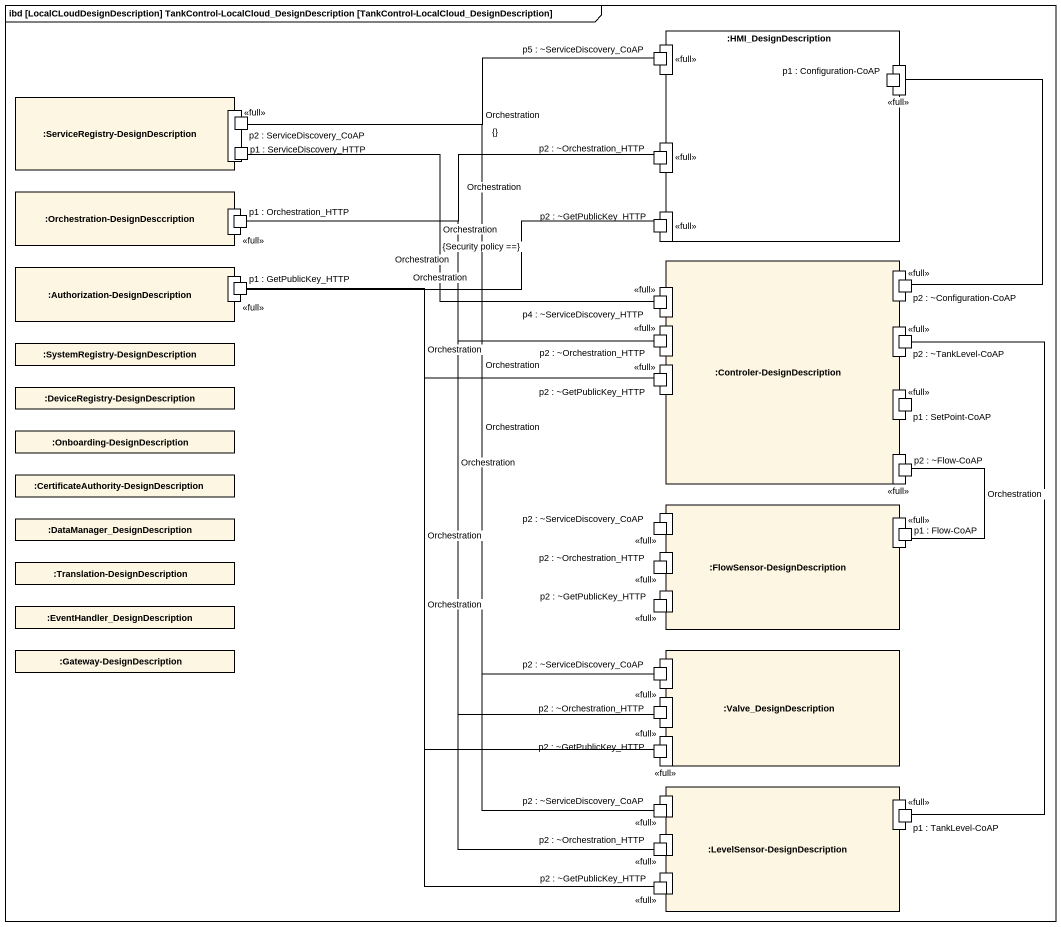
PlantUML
@startuml
mainframe ibd [LocalCLoudDesignDescription] TankControl-LocalCloud_DesignDescription [TankControl-LocalCloud_DesignDescription]
rectangle "p5 : ~ServiceDiscovery_CoAP" as p5_ServiceDiscovery_CoAP
rectangle ":HMI_DesignDescription" as HMI_DesignDescription {
  port "<<full>>" as full
  port "p1 : Configuration-CoAP" as p1_Configuration_CoAP
  port "<<full>>" as full_2
  port "<<full>>" as full_4
  port "<<full>>" as full_6
}
rectangle ":ServiceRegistry-DesignDescription" as ServiceRegistry {
  port "<<full>>" as full_3
}
rectangle "p2 : ServiceDiscovery_CoAP" as p2_ServiceDiscovery_CoAP
rectangle "p1 : ServiceDiscovery_HTTP" as p1_ServiceDiscovery_HTTP
rectangle "p2 : ~Orchestration_HTTP" as p2_Orchestration_HTTP
rectangle ":Orchestration-DesignDesccription" as Orchestration {
  port "<<full>>" as full_5
}
rectangle "p1 : Orchestration_HTTP" as p1_Orchestration_HTTP
rectangle "p2 : ~GetPublicKey_HTTP" as p2_GetPublicKey_HTTP
rectangle ":Authorization-DesignDescription" as Authorization {
  port "<<full>>" as full_7
}
rectangle "p1 : GetPublicKey_HTTP" as p1_GetPublicKey_HTTP
rectangle ":Controler-DesignDescription" as Controler_DesignDescription {
  port "<<full>>" as full_8
  port "<<full>>" as full_9
  port "<<full>>" as full_10
  port "<<full>>" as full_11
  port "<<full>>" as full_12
  port "<<full>>" as full_13
  port "<<full>>" as full_14
}
rectangle "p2 : ~Configuration-CoAP" as p2_Configuration_CoAP
rectangle "p4 : ~ServiceDiscovery_HTTP" as p4_ServiceDiscovery_HTTP
rectangle ":SystemRegistry-DesignDescription" as SystemRegistry
rectangle "p2 : ~Orchestration_HTTP" as p2_Orchestration_HTTP_2
rectangle "p2 : ~TankLevel-CoAP" as p2_TankLevel_CoAP
rectangle ":DeviceRegistry-DesignDescription" as DeviceRegistry
rectangle "p2 : ~GetPublicKey_HTTP" as p2_GetPublicKey_HTTP_2
rectangle "p1 : SetPoint-CoAP" as p1_SetPoint_CoAP
rectangle ":Onboarding-DesignDescription" as Onboarding_DesignDescription
rectangle ":CertificateAuthority-DesignDescription" as CertificateAuthority
rectangle "p2 : ~Flow-CoAP" as p2_Flow_CoAP
rectangle ":DataManager_DesignDescription" as DataManager
rectangle "p2 : ~ServiceDiscovery_CoAP" as p2_ServiceDiscovery_CoAP_2
rectangle ":FlowSensor-DesignDescription" as FlowSensor_DesignDescription {
  port "<<full>>" as full_15
  port "<<full>>" as full_16
  port "<<full>>" as full_17
  port "<<full>>" as full_18
}
rectangle "p2 : ~Orchestration_HTTP" as p2_Orchestration_HTTP_3
rectangle "p1 : Flow-CoAP" as p1_Flow_CoAP
rectangle ":Translation-DesignDescription" as Translation
rectangle "p2 : ~GetPublicKey_HTTP" as p2_GetPublicKey_HTTP_3
rectangle ":EventHandler_DesignDescription" as EventHandler
rectangle ":Gateway-DesignDescription" as Gateway_DesignDescription
rectangle "p2 : ~ServiceDiscovery_CoAP" as p2_ServiceDiscovery_CoAP_3
rectangle ":Valve_DesignDescription" as Valve_DesignDescription {
  port "<<full>>" as full_19
  port "<<full>>" as full_20
  port "<<full>>" as full_21
}
rectangle "p2 : ~Orchestration_HTTP" as p2_Orchestration_HTTP_4
rectangle "p2 : ~GetPublicKey_HTTP" as p2_GetPublicKey_HTTP_4
rectangle ":LevelSensor-DesignDescription" as LevelSensor {
  port "<<full>>" as full_22
  port "<<full>>" as full_23
  port "<<full>>" as full_24
  port "<<full>>" as full_25
}
rectangle "p2 : ~ServiceDiscovery_CoAP" as p2_ServiceDiscovery_CoAP_4
rectangle "p1 : TankLevel-CoAP" as p1_TankLevel_CoAP
rectangle "p2 : ~Orchestration_HTTP" as p2_Orchestration_HTTP_5
rectangle "p2 : ~GetPublicKey_HTTP" as p2_GetPublicKey_HTTP_5
p5_ServiceDiscovery_CoAP -left- p2_ServiceDiscovery_CoAP : Orchestration\n{}
p1_Configuration_CoAP -- p2_Configuration_CoAP
p2_Orchestration_HTTP -left- p1_Orchestration_HTTP : Orchestration
p2_GetPublicKey_HTTP -left- p1_GetPublicKey_HTTP : Orchestration
p4_ServiceDiscovery_HTTP -left- p1_ServiceDiscovery_HTTP : Orchestration\n{Security policy ==}
p2_Orchestration_HTTP_2 -left- p1_Orchestration_HTTP : Orchestration
p2_GetPublicKey_HTTP_2 -left- p1_GetPublicKey_HTTP : Orchestration
p1_Flow_CoAP -up- p2_Flow_CoAP : Orchestration
p2_ServiceDiscovery_CoAP_3 -up- p2_ServiceDiscovery_CoAP : Orchestration
p2_Orchestration_HTTP_4 -up- p1_Orchestration_HTTP : Orchestration
p2_GetPublicKey_HTTP_4 -up- p1_GetPublicKey_HTTP : Orchestration
p2_ServiceDiscovery_CoAP_4 -up- p2_ServiceDiscovery_CoAP : Orchestration
p1_TankLevel_CoAP -up- p2_TankLevel_CoAP
p2_Orchestration_HTTP_5 -up- p1_Orchestration_HTTP
p2_GetPublicKey_HTTP_5 -up- p1_GetPublicKey_HTTP : Orchestration
@enduml
